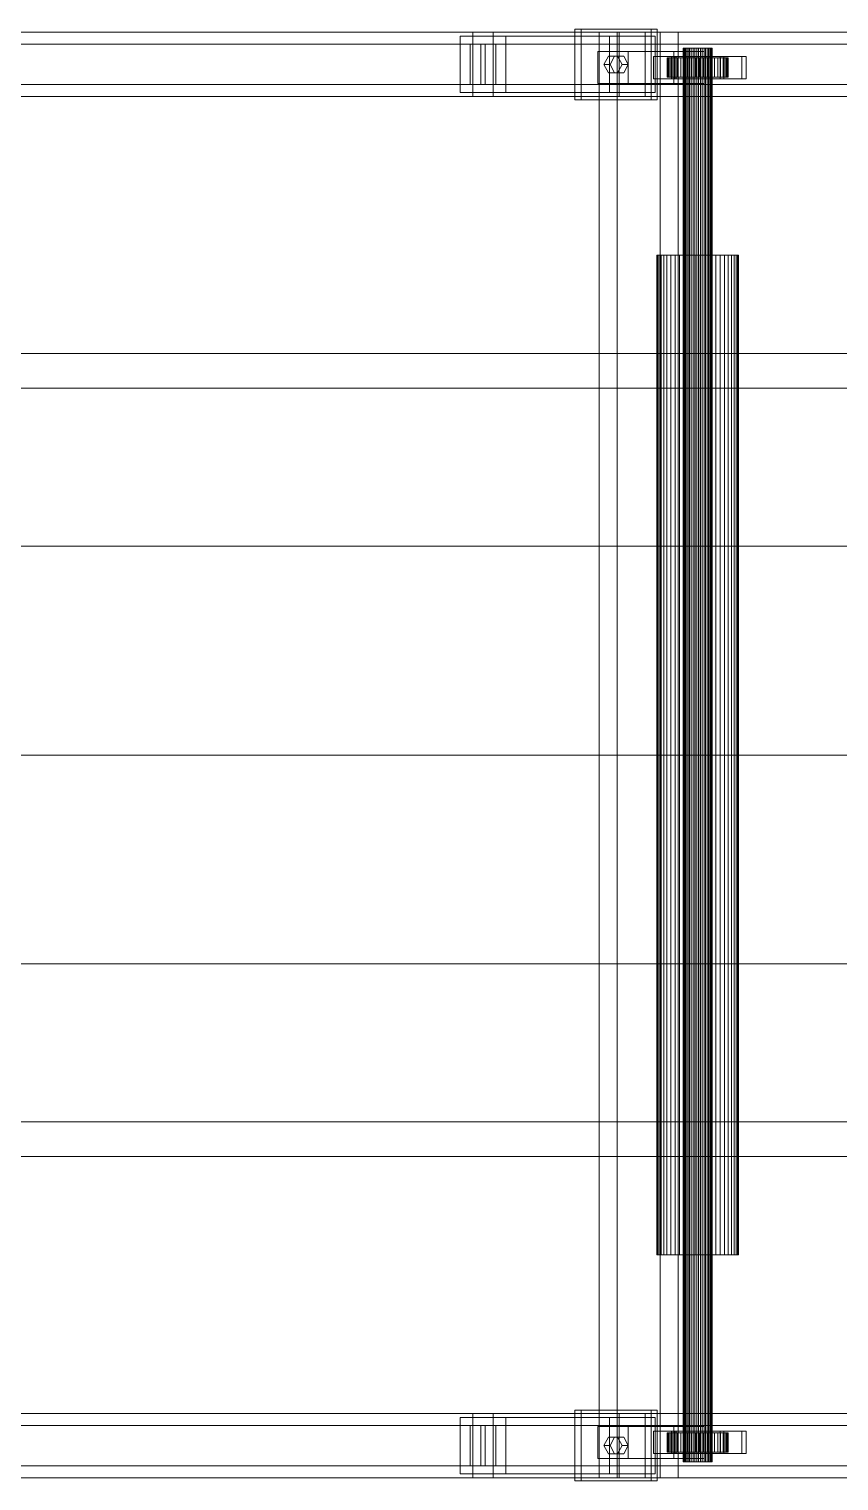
# Model space of a CAD drawing. Header units: millimetres. Extents: x -1970 to 34302, y -65268 to 6837.
# Drawn here: x 7741 to 8245, y -18452 to -17548 of the extents above; entities that cross this region are included whole.
import ezdxf

# ---------------------------------------------------------------- set-up
doc = ezdxf.new("R2010")
doc.units = ezdxf.units.MM
doc.layers.add('superior_C01', color=7, linetype='Continuous', lineweight=0)

msp = doc.modelspace()

# ---------------------------------------------------------------- linework, layer by layer
at = {"layer": 'superior_C01'}
for p, q in [((8017.256, -17550), (6880.426, -17550)), ((6893.233, -17550), (8030.063, -17550)), ((8108.506, -17550), (6971.676, -17550)), ((6987.684, -17550), (8124.515, -17550)), ((8037.87, -17552.5), (8009.449, -17552.5)), ((8009.449, -17552.5), (8009.449, -17587.5)), ((8102.3, -17552.5), (8009.449, -17552.5)), ((8017.256, -17550), (8017.256, -17590)), ((8030.063, -17550), (8017.256, -17550)), ((9154.087, -17550), (8017.256, -17550)), ((8030.063, -17590), (8030.063, -17550)), ((8030.063, -17550), (9166.894, -17550)), ((8037.87, -17587.5), (8037.87, -17552.5)), ((8037.87, -17552.5), (8130.721, -17552.5)), ((8128.255, -17548), (8080.887, -17548)), ((8080.887, -17548), (8080.887, -17592)), ((8084.729, -17548), (8080.887, -17548)), ((8084.729, -17592), (8084.729, -17548)), ((8084.729, -17548), (8132.097, -17548)), ((8133.857, -17550), (8095.962, -17550)), ((8095.962, -17550), (8095.962, -18450)), ((8107.168, -17550), (8095.962, -17550)), ((8102.3, -17587.5), (8102.3, -17552.5)), ((8102.3, -17552.5), (8130.721, -17552.5)), ((8107.168, -18450), (8107.168, -17550)), ((8107.168, -17550), (8145.063, -17550)), ((8108.506, -17550), (8108.506, -17590)), ((8124.515, -17550), (8108.506, -17550)), ((9245.336, -17550), (8108.506, -17550)), ((8124.515, -17590), (8124.515, -17550)), ((8124.515, -17550), (9261.345, -17550)), ((8128.255, -17592), (8128.255, -17548)), ((8128.255, -17548), (8132.097, -17548)), ((8130.721, -17552.5), (8130.721, -17587.5)), ((8132.097, -17548), (8132.097, -17592)), ((8133.857, -18450), (8133.857, -17550)), ((8133.857, -17550), (8145.063, -17550)), ((8145.063, -17550), (8145.063, -18450)), ((8015.653, -17557.5), (6971.674, -17557.5)), ((6987.686, -17557.5), (8031.666, -17557.5)), ((8015.653, -17557.5), (8015.653, -17582.5)), ((8031.666, -17557.5), (8015.653, -17557.5)), ((8022.33, -17557.5), (8024.99, -17557.5)), ((8022.33, -17582.5), (8022.33, -17557.5)), ((9252.01, -17557.5), (8022.33, -17557.5)), ((8024.99, -17557.5), (8024.99, -17582.5)), ((8024.99, -17557.5), (9254.671, -17557.5)), ((8031.666, -17582.5), (8031.666, -17557.5)), ((8114.045, -17562), (8095.098, -17562)), ((8095.098, -17562), (8095.098, -17582)), ((8142.338, -17562), (8095.098, -17562)), ((8114.045, -17582), (8114.045, -17562)), ((8114.045, -17562), (8161.285, -17562)), ((8142.338, -17582), (8142.338, -17562)), ((8142.338, -17562), (8161.285, -17562)), ((8148.429, -17560), (8148.273, -17560)), ((8148.273, -17560), (8148.728, -17560)), ((8148.273, -18440), (8148.273, -17560)), ((8149.188, -17560), (8148.429, -17560)), ((8148.429, -18440), (8148.429, -17560)), ((8148.728, -17560), (8149.764, -17560)), ((8148.728, -18440), (8148.728, -17560)), ((8150.495, -17560), (8149.188, -17560)), ((8149.188, -18440), (8149.188, -17560)), ((8149.764, -17560), (8151.311, -17560)), ((8149.764, -18440), (8149.764, -17560)), ((8152.264, -17560), (8150.495, -17560)), ((8150.495, -18440), (8150.495, -17560)), ((8151.311, -17560), (8153.263, -17560)), ((8151.311, -18440), (8151.311, -17560)), ((8154.373, -17560), (8152.264, -17560)), ((8152.264, -18440), (8152.264, -17560)), ((8153.263, -17560), (8155.486, -17560)), ((8153.263, -18440), (8153.263, -17560)), ((8156.677, -17560), (8154.373, -17560)), ((8154.373, -18440), (8154.373, -17560)), ((8155.486, -17560), (8157.831, -17560)), ((8155.486, -18440), (8155.486, -17560)), ((8159.022, -17560), (8156.677, -17560)), ((8156.677, -18440), (8156.677, -17560)), ((8157.831, -17560), (8160.136, -17560)), ((8157.831, -18440), (8157.831, -17560)), ((8161.245, -17560), (8159.022, -17560)), ((8159.022, -18440), (8159.022, -17560)), ((8160.136, -17560), (8162.244, -17560)), ((8160.136, -18440), (8160.136, -17560)), ((8163.197, -17560), (8161.245, -17560)), ((8161.245, -18440), (8161.245, -17560)), ((8161.285, -17562), (8161.285, -17582)), ((8162.244, -17560), (8164.013, -17560)), ((8162.244, -18440), (8162.244, -17560)), ((8164.744, -17560), (8163.197, -17560)), ((8163.197, -18440), (8163.197, -17560)), ((8164.013, -17560), (8165.321, -17560)), ((8164.013, -18440), (8164.013, -17560)), ((8165.78, -17560), (8164.744, -17560)), ((8164.744, -18440), (8164.744, -17560)), ((8165.321, -17560), (8166.079, -17560)), ((8165.321, -18440), (8165.321, -17560)), ((8166.236, -17560), (8165.78, -17560)), ((8165.78, -17560), (8165.78, -18440)), ((8166.079, -17560), (8166.236, -17560)), ((8166.079, -18440), (8166.079, -17560)), ((8166.236, -18440), (8166.236, -17560)), ((8098.887, -17570), (8101.729, -17564.804)), ((8101.729, -17575.196), (8098.887, -17570)), ((8098.887, -17570), (8102.729, -17570)), ((8101.729, -17564.804), (8107.413, -17564.804)), ((8105.571, -17564.804), (8101.729, -17564.804)), ((8105.571, -17564.804), (8102.729, -17570)), ((8102.729, -17570), (8105.571, -17575.196)), ((8111.255, -17564.804), (8105.571, -17564.804)), ((8107.413, -17564.804), (8110.255, -17570)), ((8111.255, -17564.804), (8107.413, -17564.804)), ((8110.255, -17570), (8107.413, -17575.196)), ((8114.097, -17570), (8110.255, -17570)), ((8114.097, -17570), (8111.255, -17564.804)), ((8111.255, -17575.196), (8114.097, -17570)), ((8141.057, -17565), (8129.689, -17565)), ((8129.689, -17565), (8129.689, -17579)), ((8143.136, -17565), (8129.689, -17565)), ((8138.624, -17566), (8138.293, -17566)), ((8138.293, -17566), (8148.273, -17566)), ((8138.293, -17578), (8138.293, -17566)), ((8138.293, -17566), (8139.254, -17566)), ((8140.225, -17566), (8138.624, -17566)), ((8138.624, -17566), (8148.429, -17566)), ((8138.624, -17578), (8138.624, -17566)), ((8139.254, -17566), (8148.728, -17566)), ((8139.254, -17578), (8139.254, -17566)), ((8139.254, -17566), (8141.442, -17566)), ((8142.986, -17566), (8140.225, -17566)), ((8140.225, -17566), (8149.188, -17566)), ((8140.225, -17578), (8140.225, -17566)), ((8141.057, -17579), (8141.057, -17565)), ((8141.057, -17565), (8154.504, -17565)), ((8184.806, -17565), (8141.228, -17565)), ((8141.228, -17565), (8141.228, -17579)), ((8143.789, -17565), (8141.228, -17565)), ((8141.442, -17566), (8149.764, -17566)), ((8141.442, -17578), (8141.442, -17566)), ((8141.442, -17566), (8144.707, -17566)), ((8146.719, -17566), (8142.986, -17566)), ((8142.986, -17566), (8150.495, -17566)), ((8142.986, -17578), (8142.986, -17566)), ((8143.136, -17579), (8143.136, -17565)), ((8143.136, -17565), (8154.504, -17565)), ((8143.789, -17579), (8143.789, -17565)), ((8143.789, -17565), (8187.368, -17565)), ((8144.707, -17566), (8151.311, -17566)), ((8144.707, -17578), (8144.707, -17566)), ((8144.707, -17566), (8148.828, -17566)), ((8151.171, -17566), (8146.719, -17566)), ((8146.719, -17566), (8152.264, -17566)), ((8146.719, -17578), (8146.719, -17566)), ((8148.273, -17566), (8148.429, -17566)), ((8148.273, -17566), (8148.273, -17578)), ((8148.728, -17566), (8148.273, -17566)), ((8148.429, -17566), (8149.188, -17566)), ((8148.429, -17566), (8148.429, -17578)), ((8148.728, -17566), (8148.728, -17578)), ((8149.764, -17566), (8148.728, -17566)), ((8148.828, -17566), (8153.263, -17566)), ((8148.828, -17578), (8148.828, -17566)), ((8148.828, -17566), (8153.522, -17566)), ((8149.188, -17566), (8150.495, -17566)), ((8149.188, -17566), (8149.188, -17578)), ((8149.764, -17566), (8149.764, -17578)), ((8151.311, -17566), (8149.764, -17566)), ((8150.495, -17566), (8152.264, -17566)), ((8150.495, -17566), (8150.495, -17578)), ((8156.037, -17566), (8151.171, -17566)), ((8151.171, -17566), (8154.373, -17566)), ((8151.171, -17578), (8151.171, -17566)), ((8151.311, -17566), (8151.311, -17578)), ((8153.263, -17566), (8151.311, -17566)), ((8152.264, -17566), (8154.373, -17566)), ((8152.264, -17566), (8152.264, -17578)), ((8153.263, -17566), (8153.263, -17578)), ((8155.486, -17566), (8153.263, -17566)), ((8153.522, -17566), (8155.486, -17566)), ((8153.522, -17578), (8153.522, -17566)), ((8153.522, -17566), (8158.471, -17566)), ((8154.373, -17566), (8156.677, -17566)), ((8154.373, -17566), (8154.373, -17578)), ((8154.504, -17565), (8154.504, -17579)), ((8155.486, -17566), (8155.486, -17578)), ((8157.831, -17566), (8155.486, -17566)), ((8160.986, -17566), (8156.037, -17566)), ((8156.037, -17566), (8156.677, -17566)), ((8156.037, -17578), (8156.037, -17566)), ((8156.677, -17566), (8159.022, -17566)), ((8156.677, -17566), (8156.677, -17578)), ((8158.471, -17566), (8157.831, -17566)), ((8157.831, -17566), (8157.831, -17578)), ((8160.136, -17566), (8157.831, -17566)), ((8158.471, -17578), (8158.471, -17566)), ((8158.471, -17566), (8163.337, -17566)), ((8160.986, -17566), (8159.022, -17566)), ((8159.022, -17566), (8161.245, -17566)), ((8159.022, -17566), (8159.022, -17578)), ((8171.372, -17565), (8160.004, -17565)), ((8160.004, -17565), (8160.004, -17579)), ((8173.451, -17565), (8160.004, -17565)), ((8163.337, -17566), (8160.136, -17566)), ((8160.136, -17566), (8160.136, -17578)), ((8162.244, -17566), (8160.136, -17566)), ((8165.68, -17566), (8160.986, -17566)), ((8160.986, -17578), (8160.986, -17566)), ((8165.68, -17566), (8161.245, -17566)), ((8161.245, -17566), (8163.197, -17566)), ((8161.245, -17566), (8161.245, -17578)), ((8167.789, -17566), (8162.244, -17566)), ((8162.244, -17566), (8162.244, -17578)), ((8164.013, -17566), (8162.244, -17566)), ((8169.801, -17566), (8163.197, -17566)), ((8163.197, -17566), (8164.744, -17566)), ((8163.197, -17566), (8163.197, -17578)), ((8163.337, -17578), (8163.337, -17566)), ((8163.337, -17566), (8167.789, -17566)), ((8171.522, -17566), (8164.013, -17566)), ((8164.013, -17566), (8164.013, -17578)), ((8165.321, -17566), (8164.013, -17566)), ((8173.066, -17566), (8164.744, -17566)), ((8164.744, -17566), (8165.78, -17566)), ((8164.744, -17566), (8164.744, -17578)), ((8174.283, -17566), (8165.321, -17566)), ((8165.321, -17566), (8165.321, -17578)), ((8166.079, -17566), (8165.321, -17566)), ((8169.801, -17566), (8165.68, -17566)), ((8165.68, -17578), (8165.68, -17566)), ((8165.78, -17566), (8175.254, -17566)), ((8165.78, -17578), (8165.78, -17566)), ((8165.78, -17566), (8166.236, -17566)), ((8175.884, -17566), (8166.079, -17566)), ((8166.079, -17566), (8166.079, -17578)), ((8166.236, -17566), (8166.079, -17566)), ((8176.215, -17566), (8166.236, -17566)), ((8166.236, -17566), (8166.236, -17578)), ((8167.789, -17578), (8167.789, -17566)), ((8167.789, -17566), (8171.522, -17566)), ((8173.066, -17566), (8169.801, -17566)), ((8169.801, -17578), (8169.801, -17566)), ((8171.372, -17579), (8171.372, -17565)), ((8171.372, -17565), (8184.82, -17565)), ((8171.522, -17578), (8171.522, -17566)), ((8171.522, -17566), (8174.283, -17566)), ((8175.254, -17566), (8173.066, -17566)), ((8173.066, -17578), (8173.066, -17566)), ((8173.451, -17579), (8173.451, -17565)), ((8173.451, -17565), (8184.82, -17565)), ((8174.283, -17578), (8174.283, -17566)), ((8174.283, -17566), (8175.884, -17566)), ((8175.254, -17566), (8175.254, -17578)), ((8176.215, -17566), (8175.254, -17566)), ((8175.884, -17578), (8175.884, -17566)), ((8175.884, -17566), (8176.215, -17566)), ((8176.215, -17578), (8176.215, -17566)), ((8184.806, -17579), (8184.806, -17565)), ((8184.806, -17565), (8187.368, -17565)), ((8184.82, -17565), (8184.82, -17579)), ((8187.368, -17565), (8187.368, -17579)), ((6971.674, -17582.5), (8015.653, -17582.5)), ((6987.686, -17582.5), (8031.666, -17582.5)), ((8015.653, -17582.5), (8031.666, -17582.5)), ((8024.99, -17582.5), (8022.33, -17582.5)), ((8022.33, -17582.5), (9252.01, -17582.5)), ((8024.99, -17582.5), (9254.671, -17582.5)), ((8095.098, -17582), (8114.045, -17582)), ((8095.098, -17582), (8142.338, -17582)), ((8107.413, -17575.196), (8101.729, -17575.196)), ((8105.571, -17575.196), (8101.729, -17575.196)), ((8105.571, -17575.196), (8111.255, -17575.196)), ((8111.255, -17575.196), (8107.413, -17575.196)), ((8161.285, -17582), (8114.045, -17582)), ((8129.689, -17579), (8141.057, -17579)), ((8129.689, -17579), (8143.136, -17579)), ((8148.273, -17578), (8138.293, -17578)), ((8138.293, -17578), (8138.624, -17578)), ((8139.254, -17578), (8138.293, -17578)), ((8148.429, -17578), (8138.624, -17578)), ((8138.624, -17578), (8140.225, -17578)), ((8148.728, -17578), (8139.254, -17578)), ((8141.442, -17578), (8139.254, -17578)), ((8149.188, -17578), (8140.225, -17578)), ((8140.225, -17578), (8142.986, -17578)), ((8154.504, -17579), (8141.057, -17579)), ((8141.228, -17579), (8184.806, -17579)), ((8141.228, -17579), (8143.789, -17579)), ((8149.764, -17578), (8141.442, -17578)), ((8144.707, -17578), (8141.442, -17578)), ((8161.285, -17582), (8142.338, -17582)), ((8150.495, -17578), (8142.986, -17578)), ((8142.986, -17578), (8146.719, -17578)), ((8154.504, -17579), (8143.136, -17579)), ((8187.368, -17579), (8143.789, -17579)), ((8151.311, -17578), (8144.707, -17578)), ((8148.828, -17578), (8144.707, -17578)), ((8152.264, -17578), (8146.719, -17578)), ((8146.719, -17578), (8151.171, -17578)), ((8148.429, -17578), (8148.273, -17578)), ((8148.273, -17578), (8148.728, -17578)), ((8149.188, -17578), (8148.429, -17578)), ((8148.728, -17578), (8149.764, -17578)), ((8153.263, -17578), (8148.828, -17578)), ((8153.522, -17578), (8148.828, -17578)), ((8150.495, -17578), (8149.188, -17578)), ((8149.764, -17578), (8151.311, -17578)), ((8152.264, -17578), (8150.495, -17578)), ((8154.373, -17578), (8151.171, -17578)), ((8151.171, -17578), (8156.037, -17578)), ((8151.311, -17578), (8153.263, -17578)), ((8154.373, -17578), (8152.264, -17578)), ((8153.263, -17578), (8155.486, -17578)), ((8155.486, -17578), (8153.522, -17578)), ((8158.471, -17578), (8153.522, -17578)), ((8156.677, -17578), (8154.373, -17578)), ((8155.486, -17578), (8157.831, -17578)), ((8156.677, -17578), (8156.037, -17578)), ((8156.037, -17578), (8160.986, -17578)), ((8159.022, -17578), (8156.677, -17578)), ((8157.831, -17578), (8158.471, -17578)), ((8157.831, -17578), (8160.136, -17578)), ((8163.337, -17578), (8158.471, -17578)), ((8161.245, -17578), (8159.022, -17578)), ((8159.022, -17578), (8160.986, -17578)), ((8160.004, -17579), (8171.372, -17579)), ((8160.004, -17579), (8173.451, -17579)), ((8160.136, -17578), (8163.337, -17578)), ((8160.136, -17578), (8162.244, -17578)), ((8160.986, -17578), (8165.68, -17578)), ((8163.197, -17578), (8161.245, -17578)), ((8161.245, -17578), (8165.68, -17578)), ((8162.244, -17578), (8167.789, -17578)), ((8162.244, -17578), (8164.013, -17578)), ((8164.744, -17578), (8163.197, -17578)), ((8163.197, -17578), (8169.801, -17578)), ((8167.789, -17578), (8163.337, -17578)), ((8164.013, -17578), (8171.522, -17578)), ((8164.013, -17578), (8165.321, -17578)), ((8165.78, -17578), (8164.744, -17578)), ((8164.744, -17578), (8173.066, -17578)), ((8165.321, -17578), (8174.283, -17578)), ((8165.321, -17578), (8166.079, -17578)), ((8165.68, -17578), (8169.801, -17578)), ((8175.254, -17578), (8165.78, -17578)), ((8166.236, -17578), (8165.78, -17578)), ((8166.079, -17578), (8175.884, -17578)), ((8166.079, -17578), (8166.236, -17578)), ((8166.236, -17578), (8176.215, -17578)), ((8171.522, -17578), (8167.789, -17578)), ((8169.801, -17578), (8173.066, -17578)), ((8184.82, -17579), (8171.372, -17579)), ((8174.283, -17578), (8171.522, -17578)), ((8173.066, -17578), (8175.254, -17578)), ((8184.82, -17579), (8173.451, -17579)), ((8175.884, -17578), (8174.283, -17578)), ((8175.254, -17578), (8176.215, -17578)), ((8176.215, -17578), (8175.884, -17578)), ((8187.368, -17579), (8184.806, -17579)), ((6880.426, -17590), (8017.256, -17590)), ((6893.233, -17590), (8030.063, -17590)), ((6971.676, -17590), (8108.506, -17590)), ((6987.684, -17590), (8124.515, -17590)), ((8009.449, -17587.5), (8037.87, -17587.5)), ((8102.3, -17587.5), (8009.449, -17587.5)), ((8017.256, -17590), (8030.063, -17590)), ((8017.256, -17590), (9154.087, -17590)), ((8030.063, -17590), (9166.894, -17590)), ((8130.721, -17587.5), (8037.87, -17587.5)), ((8130.721, -17587.5), (8102.3, -17587.5)), ((8108.506, -17590), (8124.515, -17590)), ((8108.506, -17590), (9245.336, -17590)), ((8124.515, -17590), (9261.345, -17590)), ((8080.887, -17592), (8128.255, -17592)), ((8080.887, -17592), (8084.729, -17592)), ((8132.097, -17592), (8084.729, -17592)), ((8132.097, -17592), (8128.255, -17592)), ((8132.349, -17688.85), (8131.906, -17688.85)), ((8131.906, -17688.85), (8133.191, -17688.85)), ((8131.906, -18311.15), (8131.906, -17688.85)), ((8134.489, -17688.85), (8132.349, -17688.85)), ((8132.349, -18311.15), (8132.349, -17688.85)), ((8133.191, -17688.85), (8136.116, -17688.85)), ((8133.191, -18311.15), (8133.191, -17688.85)), ((8138.18, -17688.85), (8134.489, -17688.85)), ((8134.489, -18311.15), (8134.489, -17688.85)), ((8136.116, -17688.85), (8140.481, -17688.85)), ((8136.116, -18311.15), (8136.116, -17688.85)), ((8143.171, -17688.85), (8138.18, -17688.85)), ((8138.18, -18311.15), (8138.18, -17688.85)), ((8140.481, -17688.85), (8145.99, -17688.85)), ((8140.481, -18311.15), (8140.481, -17688.85)), ((8149.122, -17688.85), (8143.171, -17688.85)), ((8143.171, -18311.15), (8143.171, -17688.85)), ((8145.99, -17688.85), (8152.266, -17688.85)), ((8145.99, -18311.15), (8145.99, -17688.85)), ((8155.627, -17688.85), (8149.122, -17688.85)), ((8149.122, -18311.15), (8149.122, -17688.85)), ((8152.266, -17688.85), (8158.881, -17688.85)), ((8152.266, -18311.15), (8152.266, -17688.85)), ((8162.243, -17688.85), (8155.627, -17688.85)), ((8155.627, -18311.15), (8155.627, -17688.85)), ((8158.881, -17688.85), (8165.387, -17688.85)), ((8158.881, -18311.15), (8158.881, -17688.85)), ((8168.519, -17688.85), (8162.243, -17688.85)), ((8162.243, -18311.15), (8162.243, -17688.85)), ((8165.387, -17688.85), (8171.337, -17688.85)), ((8165.387, -18311.15), (8165.387, -17688.85)), ((8174.027, -17688.85), (8168.519, -17688.85)), ((8168.519, -18311.15), (8168.519, -17688.85)), ((8171.337, -17688.85), (8176.328, -17688.85)), ((8171.337, -18311.15), (8171.337, -17688.85)), ((8178.392, -17688.85), (8174.027, -17688.85)), ((8174.027, -18311.15), (8174.027, -17688.85)), ((8176.328, -17688.85), (8180.02, -17688.85)), ((8176.328, -18311.15), (8176.328, -17688.85)), ((8181.317, -17688.85), (8178.392, -17688.85)), ((8178.392, -18311.15), (8178.392, -17688.85)), ((8180.02, -17688.85), (8182.159, -17688.85)), ((8180.02, -18311.15), (8180.02, -17688.85)), ((8182.602, -17688.85), (8181.317, -17688.85)), ((8181.317, -17688.85), (8181.317, -18311.15)), ((8182.159, -17688.85), (8182.602, -17688.85)), ((8182.159, -18311.15), (8182.159, -17688.85)), ((8182.602, -18311.15), (8182.602, -17688.85)), ((2012.494, -17750), (11002.451, -17750)), ((11004.06, -17750), (2014.103, -17750)), ((7417.425, -17771.702), (8346.372, -17771.702)), ((8348.284, -17771.702), (7419.337, -17771.702)), ((7439.351, -17870), (8368.298, -17870)), ((8370.21, -17870), (7441.263, -17870)), ((7439.351, -18000), (8368.298, -18000)), ((8370.21, -18000), (7441.263, -18000)), ((7439.351, -18130), (8368.298, -18130)), ((8370.21, -18130), (7441.263, -18130)), ((8346.372, -18228.298), (7417.425, -18228.298)), ((7419.337, -18228.298), (8348.284, -18228.298)), ((11002.451, -18250), (2012.494, -18250)), ((2014.103, -18250), (11004.06, -18250)), ((8133.191, -18311.15), (8131.906, -18311.15)), ((8131.906, -18311.15), (8132.349, -18311.15)), ((8132.349, -18311.15), (8134.489, -18311.15)), ((8136.116, -18311.15), (8133.191, -18311.15)), ((8134.489, -18311.15), (8138.18, -18311.15)), ((8140.481, -18311.15), (8136.116, -18311.15)), ((8138.18, -18311.15), (8143.171, -18311.15)), ((8145.99, -18311.15), (8140.481, -18311.15)), ((8143.171, -18311.15), (8149.122, -18311.15)), ((8152.266, -18311.15), (8145.99, -18311.15)), ((8149.122, -18311.15), (8155.627, -18311.15)), ((8158.881, -18311.15), (8152.266, -18311.15)), ((8155.627, -18311.15), (8162.243, -18311.15)), ((8165.387, -18311.15), (8158.881, -18311.15)), ((8162.243, -18311.15), (8168.519, -18311.15)), ((8171.337, -18311.15), (8165.387, -18311.15)), ((8168.519, -18311.15), (8174.027, -18311.15)), ((8176.328, -18311.15), (8171.337, -18311.15)), ((8174.027, -18311.15), (8178.392, -18311.15)), ((8180.02, -18311.15), (8176.328, -18311.15)), ((8178.392, -18311.15), (8181.317, -18311.15)), ((8182.159, -18311.15), (8180.02, -18311.15)), ((8181.317, -18311.15), (8182.602, -18311.15)), ((8182.602, -18311.15), (8182.159, -18311.15)), ((8017.256, -18410), (6880.426, -18410)), ((6893.233, -18410), (8030.063, -18410)), ((8108.506, -18410), (6971.676, -18410)), ((6987.684, -18410), (8124.515, -18410)), ((8037.87, -18412.5), (8009.449, -18412.5)), ((8009.449, -18412.5), (8009.449, -18447.5)), ((8102.3, -18412.5), (8009.449, -18412.5)), ((8017.256, -18410), (8017.256, -18450)), ((8030.063, -18410), (8017.256, -18410)), ((9154.087, -18410), (8017.256, -18410)), ((8030.063, -18450), (8030.063, -18410)), ((8030.063, -18410), (9166.894, -18410)), ((8037.87, -18447.5), (8037.87, -18412.5)), ((8037.87, -18412.5), (8130.721, -18412.5)), ((8128.255, -18408), (8080.887, -18408)), ((8080.887, -18408), (8080.887, -18452)), ((8084.729, -18408), (8080.887, -18408)), ((8084.729, -18452), (8084.729, -18408)), ((8084.729, -18408), (8132.097, -18408)), ((8102.3, -18447.5), (8102.3, -18412.5)), ((8102.3, -18412.5), (8130.721, -18412.5)), ((8108.506, -18410), (8108.506, -18450)), ((8124.515, -18410), (8108.506, -18410)), ((9245.336, -18410), (8108.506, -18410)), ((8124.515, -18450), (8124.515, -18410)), ((8124.515, -18410), (9261.345, -18410)), ((8128.255, -18452), (8128.255, -18408)), ((8128.255, -18408), (8132.097, -18408)), ((8130.721, -18412.5), (8130.721, -18447.5)), ((8132.097, -18408), (8132.097, -18452)), ((8015.653, -18417.5), (6971.674, -18417.5)), ((6987.686, -18417.5), (8031.666, -18417.5)), ((8015.653, -18417.5), (8015.653, -18442.5)), ((8031.666, -18417.5), (8015.653, -18417.5)), ((8022.33, -18417.5), (8024.99, -18417.5)), ((8022.33, -18442.5), (8022.33, -18417.5)), ((9252.01, -18417.5), (8022.33, -18417.5)), ((8024.99, -18417.5), (8024.99, -18442.5)), ((8024.99, -18417.5), (9254.671, -18417.5)), ((8031.666, -18442.5), (8031.666, -18417.5)), ((8114.045, -18418), (8095.098, -18418)), ((8095.098, -18418), (8095.098, -18438)), ((8142.338, -18418), (8095.098, -18418)), ((8114.045, -18438), (8114.045, -18418)), ((8114.045, -18418), (8161.285, -18418)), ((8141.057, -18421), (8129.689, -18421)), ((8129.689, -18421), (8129.689, -18435)), ((8143.136, -18421), (8129.689, -18421)), ((8138.624, -18422), (8138.293, -18422)), ((8138.293, -18422), (8148.273, -18422)), ((8138.293, -18434), (8138.293, -18422)), ((8138.293, -18422), (8139.254, -18422)), ((8140.225, -18422), (8138.624, -18422)), ((8138.624, -18422), (8148.429, -18422)), ((8138.624, -18434), (8138.624, -18422)), ((8139.254, -18422), (8148.728, -18422)), ((8139.254, -18434), (8139.254, -18422)), ((8139.254, -18422), (8141.442, -18422)), ((8142.986, -18422), (8140.225, -18422)), ((8140.225, -18422), (8149.188, -18422)), ((8140.225, -18434), (8140.225, -18422)), ((8141.057, -18435), (8141.057, -18421)), ((8141.057, -18421), (8154.504, -18421)), ((8184.806, -18421), (8141.228, -18421)), ((8141.228, -18421), (8141.228, -18435)), ((8143.789, -18421), (8141.228, -18421)), ((8141.442, -18422), (8149.764, -18422)), ((8141.442, -18434), (8141.442, -18422)), ((8141.442, -18422), (8144.707, -18422)), ((8142.338, -18438), (8142.338, -18418)), ((8142.338, -18418), (8161.285, -18418)), ((8146.719, -18422), (8142.986, -18422)), ((8142.986, -18422), (8150.495, -18422)), ((8142.986, -18434), (8142.986, -18422)), ((8143.136, -18435), (8143.136, -18421)), ((8143.136, -18421), (8154.504, -18421)), ((8143.789, -18435), (8143.789, -18421)), ((8143.789, -18421), (8187.368, -18421)), ((8144.707, -18422), (8151.311, -18422)), ((8144.707, -18434), (8144.707, -18422)), ((8144.707, -18422), (8148.828, -18422)), ((8151.171, -18422), (8146.719, -18422)), ((8146.719, -18422), (8152.264, -18422)), ((8146.719, -18434), (8146.719, -18422)), ((8148.273, -18422), (8148.429, -18422)), ((8148.273, -18422), (8148.273, -18434)), ((8148.728, -18422), (8148.273, -18422)), ((8148.429, -18422), (8149.188, -18422)), ((8148.429, -18422), (8148.429, -18434)), ((8148.728, -18422), (8148.728, -18434)), ((8149.764, -18422), (8148.728, -18422)), ((8148.828, -18422), (8153.263, -18422)), ((8148.828, -18434), (8148.828, -18422)), ((8148.828, -18422), (8153.522, -18422)), ((8149.188, -18422), (8150.495, -18422)), ((8149.188, -18422), (8149.188, -18434)), ((8149.764, -18422), (8149.764, -18434)), ((8151.311, -18422), (8149.764, -18422)), ((8150.495, -18422), (8152.264, -18422)), ((8150.495, -18422), (8150.495, -18434)), ((8156.037, -18422), (8151.171, -18422)), ((8151.171, -18422), (8154.373, -18422)), ((8151.171, -18434), (8151.171, -18422)), ((8151.311, -18422), (8151.311, -18434)), ((8153.263, -18422), (8151.311, -18422)), ((8152.264, -18422), (8154.373, -18422)), ((8152.264, -18422), (8152.264, -18434)), ((8153.263, -18422), (8153.263, -18434)), ((8155.486, -18422), (8153.263, -18422)), ((8153.522, -18422), (8155.486, -18422)), ((8153.522, -18434), (8153.522, -18422)), ((8153.522, -18422), (8158.471, -18422)), ((8154.373, -18422), (8156.677, -18422)), ((8154.373, -18422), (8154.373, -18434)), ((8154.504, -18421), (8154.504, -18435)), ((8155.486, -18422), (8155.486, -18434)), ((8157.831, -18422), (8155.486, -18422)), ((8160.986, -18422), (8156.037, -18422)), ((8156.037, -18422), (8156.677, -18422)), ((8156.037, -18434), (8156.037, -18422)), ((8156.677, -18422), (8159.022, -18422)), ((8156.677, -18422), (8156.677, -18434)), ((8158.471, -18422), (8157.831, -18422)), ((8157.831, -18422), (8157.831, -18434)), ((8160.136, -18422), (8157.831, -18422)), ((8158.471, -18434), (8158.471, -18422)), ((8158.471, -18422), (8163.337, -18422)), ((8160.986, -18422), (8159.022, -18422)), ((8159.022, -18422), (8161.245, -18422)), ((8159.022, -18422), (8159.022, -18434)), ((8171.372, -18421), (8160.004, -18421)), ((8160.004, -18421), (8160.004, -18435)), ((8173.451, -18421), (8160.004, -18421)), ((8163.337, -18422), (8160.136, -18422)), ((8160.136, -18422), (8160.136, -18434)), ((8162.244, -18422), (8160.136, -18422)), ((8165.68, -18422), (8160.986, -18422)), ((8160.986, -18434), (8160.986, -18422)), ((8165.68, -18422), (8161.245, -18422)), ((8161.245, -18422), (8163.197, -18422)), ((8161.245, -18422), (8161.245, -18434)), ((8161.285, -18418), (8161.285, -18438)), ((8167.789, -18422), (8162.244, -18422)), ((8162.244, -18422), (8162.244, -18434)), ((8164.013, -18422), (8162.244, -18422)), ((8169.801, -18422), (8163.197, -18422)), ((8163.197, -18422), (8164.744, -18422)), ((8163.197, -18422), (8163.197, -18434)), ((8163.337, -18434), (8163.337, -18422)), ((8163.337, -18422), (8167.789, -18422)), ((8171.522, -18422), (8164.013, -18422)), ((8164.013, -18422), (8164.013, -18434)), ((8165.321, -18422), (8164.013, -18422)), ((8173.066, -18422), (8164.744, -18422)), ((8164.744, -18422), (8165.78, -18422)), ((8164.744, -18422), (8164.744, -18434)), ((8174.283, -18422), (8165.321, -18422)), ((8165.321, -18422), (8165.321, -18434)), ((8166.079, -18422), (8165.321, -18422)), ((8169.801, -18422), (8165.68, -18422)), ((8165.68, -18434), (8165.68, -18422)), ((8165.78, -18422), (8175.254, -18422)), ((8165.78, -18434), (8165.78, -18422)), ((8165.78, -18422), (8166.236, -18422)), ((8175.884, -18422), (8166.079, -18422)), ((8166.079, -18422), (8166.079, -18434)), ((8166.236, -18422), (8166.079, -18422)), ((8176.215, -18422), (8166.236, -18422)), ((8166.236, -18422), (8166.236, -18434)), ((8167.789, -18434), (8167.789, -18422)), ((8167.789, -18422), (8171.522, -18422)), ((8173.066, -18422), (8169.801, -18422)), ((8169.801, -18434), (8169.801, -18422)), ((8171.372, -18435), (8171.372, -18421)), ((8171.372, -18421), (8184.82, -18421)), ((8171.522, -18434), (8171.522, -18422)), ((8171.522, -18422), (8174.283, -18422)), ((8175.254, -18422), (8173.066, -18422)), ((8173.066, -18434), (8173.066, -18422)), ((8173.451, -18435), (8173.451, -18421)), ((8173.451, -18421), (8184.82, -18421)), ((8174.283, -18434), (8174.283, -18422)), ((8174.283, -18422), (8175.884, -18422)), ((8175.254, -18422), (8175.254, -18434)), ((8176.215, -18422), (8175.254, -18422)), ((8175.884, -18434), (8175.884, -18422)), ((8175.884, -18422), (8176.215, -18422)), ((8176.215, -18434), (8176.215, -18422)), ((8184.806, -18435), (8184.806, -18421)), ((8184.806, -18421), (8187.368, -18421)), ((8184.82, -18421), (8184.82, -18435)), ((8187.368, -18421), (8187.368, -18435)), ((8098.887, -18430), (8101.729, -18424.804)), ((8101.729, -18435.196), (8098.887, -18430)), ((8098.887, -18430), (8102.729, -18430)), ((8101.729, -18424.804), (8107.413, -18424.804)), ((8105.571, -18424.804), (8101.729, -18424.804)), ((8105.571, -18424.804), (8102.729, -18430)), ((8102.729, -18430), (8105.571, -18435.196)), ((8111.255, -18424.804), (8105.571, -18424.804)), ((8107.413, -18424.804), (8110.255, -18430)), ((8111.255, -18424.804), (8107.413, -18424.804)), ((8110.255, -18430), (8107.413, -18435.196)), ((8114.097, -18430), (8110.255, -18430)), ((8114.097, -18430), (8111.255, -18424.804)), ((8111.255, -18435.196), (8114.097, -18430)), ((8095.098, -18438), (8114.045, -18438)), ((8095.098, -18438), (8142.338, -18438)), ((8107.413, -18435.196), (8101.729, -18435.196)), ((8105.571, -18435.196), (8101.729, -18435.196)), ((8105.571, -18435.196), (8111.255, -18435.196)), ((8111.255, -18435.196), (8107.413, -18435.196)), ((8161.285, -18438), (8114.045, -18438)), ((8129.689, -18435), (8141.057, -18435)), ((8129.689, -18435), (8143.136, -18435)), ((8148.273, -18434), (8138.293, -18434)), ((8138.293, -18434), (8138.624, -18434)), ((8139.254, -18434), (8138.293, -18434)), ((8148.429, -18434), (8138.624, -18434)), ((8138.624, -18434), (8140.225, -18434)), ((8148.728, -18434), (8139.254, -18434)), ((8141.442, -18434), (8139.254, -18434)), ((8149.188, -18434), (8140.225, -18434)), ((8140.225, -18434), (8142.986, -18434)), ((8154.504, -18435), (8141.057, -18435)), ((8141.228, -18435), (8184.806, -18435)), ((8141.228, -18435), (8143.789, -18435)), ((8149.764, -18434), (8141.442, -18434)), ((8144.707, -18434), (8141.442, -18434)), ((8161.285, -18438), (8142.338, -18438)), ((8150.495, -18434), (8142.986, -18434)), ((8142.986, -18434), (8146.719, -18434)), ((8154.504, -18435), (8143.136, -18435)), ((8187.368, -18435), (8143.789, -18435)), ((8151.311, -18434), (8144.707, -18434)), ((8148.828, -18434), (8144.707, -18434)), ((8152.264, -18434), (8146.719, -18434)), ((8146.719, -18434), (8151.171, -18434)), ((8148.429, -18434), (8148.273, -18434)), ((8148.273, -18434), (8148.728, -18434)), ((8148.728, -18440), (8148.273, -18440)), ((8148.273, -18440), (8148.429, -18440)), ((8149.188, -18434), (8148.429, -18434)), ((8148.429, -18440), (8149.188, -18440)), ((8148.728, -18434), (8149.764, -18434)), ((8149.764, -18440), (8148.728, -18440)), ((8153.263, -18434), (8148.828, -18434)), ((8153.522, -18434), (8148.828, -18434)), ((8150.495, -18434), (8149.188, -18434)), ((8149.188, -18440), (8150.495, -18440)), ((8149.764, -18434), (8151.311, -18434)), ((8151.311, -18440), (8149.764, -18440)), ((8152.264, -18434), (8150.495, -18434)), ((8150.495, -18440), (8152.264, -18440)), ((8154.373, -18434), (8151.171, -18434)), ((8151.171, -18434), (8156.037, -18434)), ((8151.311, -18434), (8153.263, -18434)), ((8153.263, -18440), (8151.311, -18440)), ((8154.373, -18434), (8152.264, -18434)), ((8152.264, -18440), (8154.373, -18440)), ((8153.263, -18434), (8155.486, -18434)), ((8155.486, -18440), (8153.263, -18440)), ((8155.486, -18434), (8153.522, -18434)), ((8158.471, -18434), (8153.522, -18434)), ((8156.677, -18434), (8154.373, -18434)), ((8154.373, -18440), (8156.677, -18440)), ((8155.486, -18434), (8157.831, -18434)), ((8157.831, -18440), (8155.486, -18440)), ((8156.677, -18434), (8156.037, -18434)), ((8156.037, -18434), (8160.986, -18434)), ((8159.022, -18434), (8156.677, -18434)), ((8156.677, -18440), (8159.022, -18440)), ((8157.831, -18434), (8158.471, -18434)), ((8157.831, -18434), (8160.136, -18434)), ((8160.136, -18440), (8157.831, -18440)), ((8163.337, -18434), (8158.471, -18434)), ((8161.245, -18434), (8159.022, -18434)), ((8159.022, -18434), (8160.986, -18434)), ((8159.022, -18440), (8161.245, -18440)), ((8160.004, -18435), (8171.372, -18435)), ((8160.004, -18435), (8173.451, -18435)), ((8160.136, -18434), (8163.337, -18434)), ((8160.136, -18434), (8162.244, -18434)), ((8162.244, -18440), (8160.136, -18440)), ((8160.986, -18434), (8165.68, -18434)), ((8163.197, -18434), (8161.245, -18434)), ((8161.245, -18434), (8165.68, -18434)), ((8161.245, -18440), (8163.197, -18440)), ((8162.244, -18434), (8167.789, -18434)), ((8162.244, -18434), (8164.013, -18434)), ((8164.013, -18440), (8162.244, -18440)), ((8164.744, -18434), (8163.197, -18434)), ((8163.197, -18434), (8169.801, -18434)), ((8163.197, -18440), (8164.744, -18440)), ((8167.789, -18434), (8163.337, -18434)), ((8164.013, -18434), (8171.522, -18434)), ((8164.013, -18434), (8165.321, -18434)), ((8165.321, -18440), (8164.013, -18440)), ((8165.78, -18434), (8164.744, -18434)), ((8164.744, -18434), (8173.066, -18434)), ((8164.744, -18440), (8165.78, -18440)), ((8165.321, -18434), (8174.283, -18434)), ((8165.321, -18434), (8166.079, -18434)), ((8166.079, -18440), (8165.321, -18440)), ((8165.68, -18434), (8169.801, -18434)), ((8175.254, -18434), (8165.78, -18434)), ((8166.236, -18434), (8165.78, -18434)), ((8165.78, -18440), (8166.236, -18440)), ((8166.079, -18434), (8175.884, -18434)), ((8166.079, -18434), (8166.236, -18434)), ((8166.236, -18440), (8166.079, -18440)), ((8166.236, -18434), (8176.215, -18434)), ((8171.522, -18434), (8167.789, -18434)), ((8169.801, -18434), (8173.066, -18434)), ((8184.82, -18435), (8171.372, -18435)), ((8174.283, -18434), (8171.522, -18434)), ((8173.066, -18434), (8175.254, -18434)), ((8184.82, -18435), (8173.451, -18435)), ((8175.884, -18434), (8174.283, -18434)), ((8175.254, -18434), (8176.215, -18434)), ((8176.215, -18434), (8175.884, -18434)), ((8187.368, -18435), (8184.806, -18435)), ((6880.426, -18450), (8017.256, -18450)), ((6893.233, -18450), (8030.063, -18450)), ((6971.674, -18442.5), (8015.653, -18442.5)), ((6971.676, -18450), (8108.506, -18450)), ((6987.684, -18450), (8124.515, -18450)), ((6987.686, -18442.5), (8031.666, -18442.5)), ((8009.449, -18447.5), (8037.87, -18447.5)), ((8102.3, -18447.5), (8009.449, -18447.5)), ((8015.653, -18442.5), (8031.666, -18442.5)), ((8017.256, -18450), (8030.063, -18450)), ((8017.256, -18450), (9154.087, -18450)), ((8024.99, -18442.5), (8022.33, -18442.5)), ((8022.33, -18442.5), (9252.01, -18442.5)), ((8024.99, -18442.5), (9254.671, -18442.5)), ((8030.063, -18450), (9166.894, -18450)), ((8130.721, -18447.5), (8037.87, -18447.5)), ((8095.962, -18450), (8133.857, -18450)), ((8095.962, -18450), (8107.168, -18450)), ((8130.721, -18447.5), (8102.3, -18447.5)), ((8145.063, -18450), (8107.168, -18450)), ((8108.506, -18450), (8124.515, -18450)), ((8108.506, -18450), (9245.336, -18450)), ((8124.515, -18450), (9261.345, -18450)), ((8145.063, -18450), (8133.857, -18450)), ((8080.887, -18452), (8128.255, -18452)), ((8080.887, -18452), (8084.729, -18452)), ((8132.097, -18452), (8084.729, -18452)), ((8132.097, -18452), (8128.255, -18452))]:
    msp.add_line(p, q, dxfattribs=at)

doc.saveas('drawing.dxf')
